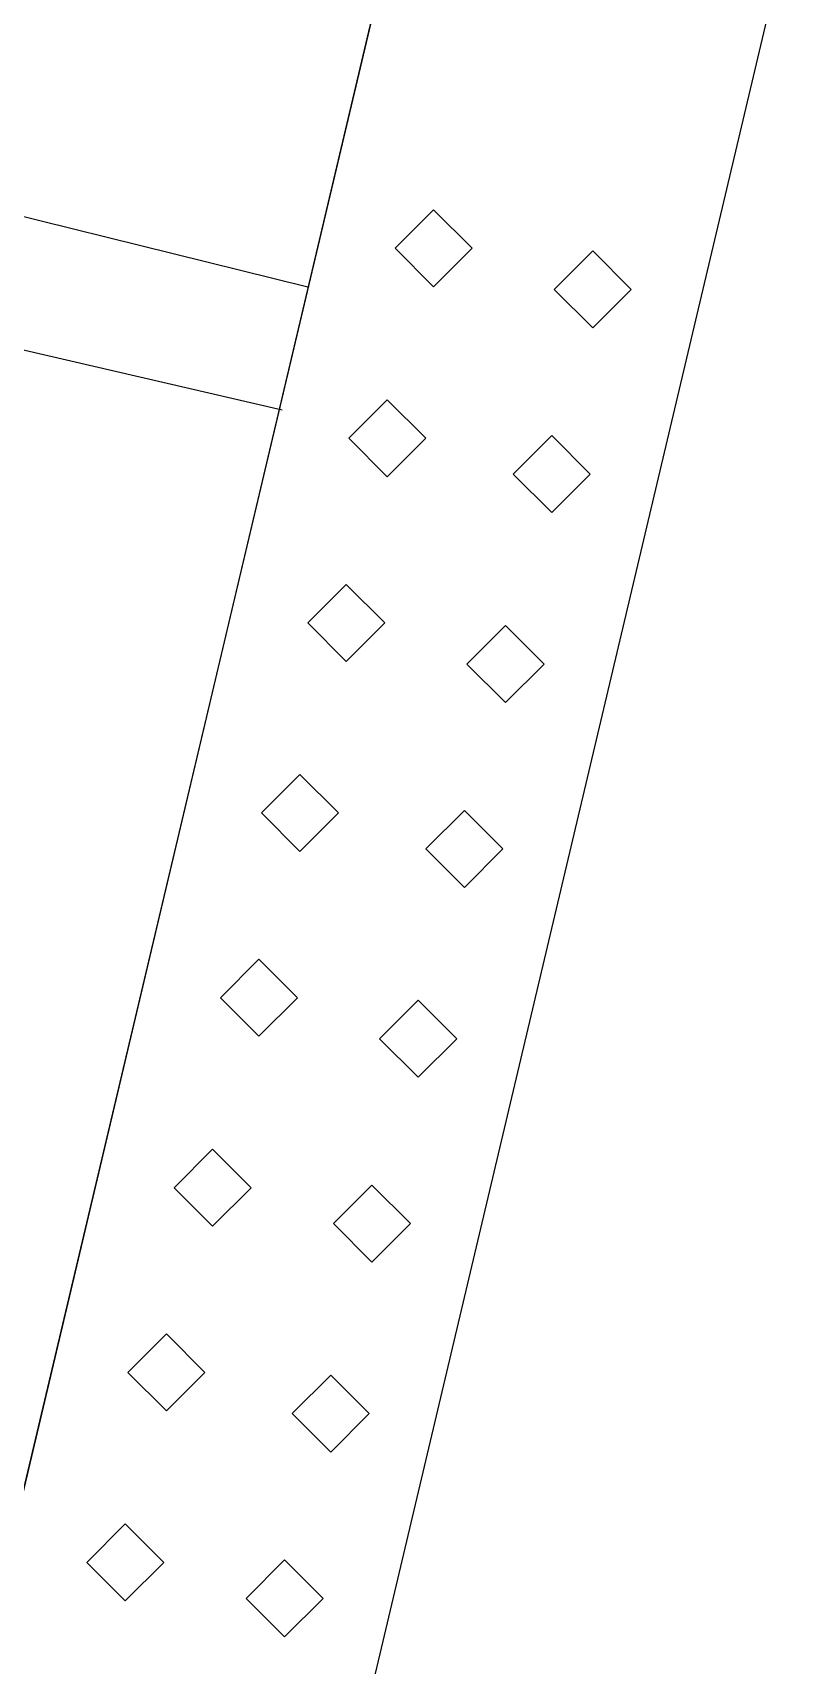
# Model space of a CAD drawing. Header units: feet. Extents: x -84 to 198, y -22 to 181.
# Drawn here: x 39.38 to 41.32, y 62.33 to 66.571 of the extents above; entities that cross this region are included whole.
import ezdxf

# ---------------------------------------------------------------- set-up
doc = ezdxf.new("R2010")
doc.units = ezdxf.units.FT
doc.layers.add('A-LINEA', color=7, linetype='CONTINUOUS')

msp = doc.modelspace()

# ---------------------------------------------------------------- linework, layer by layer
at = {"layer": 'A-LINEA'}
for p, q in [((40.7867, 68.8311), (38.56, 59.4311)), ((40.7867, 68.8311), (38.56, 59.4311)), ((38.88, 65.8578), (40.0267, 65.5911)), ((38.88, 65.8578), (40.0267, 65.5911))]:
    msp.add_line(p, q, dxfattribs=at)
for points in [[(39, 61.2844), (39.9733, 61.0578), (41.32, 66.7511), (40.3467, 66.9778), (39, 61.2844)], [(39, 61.2844), (39.9733, 61.0578), (41.32, 66.7511), (40.3467, 66.9778), (39, 61.2844)], [(38.88, 65.8578), (38.96, 66.1911), (40.0933, 65.9111)], [(38.88, 65.8578), (38.96, 66.1911), (40.0933, 65.9111)], [(40.52, 66.0111), (40.42, 66.1111), (40.32, 66.0111), (40.42, 65.9111), (40.52, 66.0111)], [(40.52, 66.0111), (40.42, 66.1111), (40.32, 66.0111), (40.42, 65.9111), (40.52, 66.0111)], [(40.9333, 65.9044), (40.8333, 66.0044), (40.7333, 65.9044), (40.8333, 65.8044), (40.9333, 65.9044)], [(40.9333, 65.9044), (40.8333, 66.0044), (40.7333, 65.9044), (40.8333, 65.8044), (40.9333, 65.9044)], [(40.4, 65.5178), (40.3, 65.6178), (40.2, 65.5178), (40.3, 65.4178), (40.4, 65.5178)], [(40.4, 65.5178), (40.3, 65.6178), (40.2, 65.5178), (40.3, 65.4178), (40.4, 65.5178)], [(40.8267, 65.4244), (40.7267, 65.5244), (40.6267, 65.4244), (40.7267, 65.3244), (40.8267, 65.4244)], [(40.8267, 65.4244), (40.7267, 65.5244), (40.6267, 65.4244), (40.7267, 65.3244), (40.8267, 65.4244)], [(40.2933, 65.0378), (40.1933, 65.1378), (40.0933, 65.0378), (40.1933, 64.9378), (40.2933, 65.0378)], [(40.2933, 65.0378), (40.1933, 65.1378), (40.0933, 65.0378), (40.1933, 64.9378), (40.2933, 65.0378)], [(40.7067, 64.9311), (40.6067, 65.0311), (40.5067, 64.9311), (40.6067, 64.8311), (40.7067, 64.9311)], [(40.7067, 64.9311), (40.6067, 65.0311), (40.5067, 64.9311), (40.6067, 64.8311), (40.7067, 64.9311)], [(40.1733, 64.5444), (40.0733, 64.6444), (39.9733, 64.5444), (40.0733, 64.4444), (40.1733, 64.5444)], [(40.1733, 64.5444), (40.0733, 64.6444), (39.9733, 64.5444), (40.0733, 64.4444), (40.1733, 64.5444)], [(40.6, 64.4511), (40.5, 64.5511), (40.4, 64.4511), (40.5, 64.3511), (40.6, 64.4511)], [(40.6, 64.4511), (40.5, 64.5511), (40.4, 64.4511), (40.5, 64.3511), (40.6, 64.4511)], [(40.0667, 64.0644), (39.9667, 64.1644), (39.8667, 64.0644), (39.9667, 63.9644), (40.0667, 64.0644)], [(40.0667, 64.0644), (39.9667, 64.1644), (39.8667, 64.0644), (39.9667, 63.9644), (40.0667, 64.0644)], [(40.48, 63.9578), (40.38, 64.0578), (40.28, 63.9578), (40.38, 63.8578), (40.48, 63.9578)], [(40.48, 63.9578), (40.38, 64.0578), (40.28, 63.9578), (40.38, 63.8578), (40.48, 63.9578)], [(39.9467, 63.5711), (39.8467, 63.6711), (39.7467, 63.5711), (39.8467, 63.4711), (39.9467, 63.5711)], [(39.9467, 63.5711), (39.8467, 63.6711), (39.7467, 63.5711), (39.8467, 63.4711), (39.9467, 63.5711)], [(40.36, 63.4778), (40.26, 63.5778), (40.16, 63.4778), (40.26, 63.3778), (40.36, 63.4778)], [(40.36, 63.4778), (40.26, 63.5778), (40.16, 63.4778), (40.26, 63.3778), (40.36, 63.4778)], [(39.8267, 63.0911), (39.7267, 63.1911), (39.6267, 63.0911), (39.7267, 62.9911), (39.8267, 63.0911)], [(39.8267, 63.0911), (39.7267, 63.1911), (39.6267, 63.0911), (39.7267, 62.9911), (39.8267, 63.0911)], [(40.2533, 62.9844), (40.1533, 63.0844), (40.0533, 62.9844), (40.1533, 62.8844), (40.2533, 62.9844)], [(40.2533, 62.9844), (40.1533, 63.0844), (40.0533, 62.9844), (40.1533, 62.8844), (40.2533, 62.9844)], [(39.72, 62.5978), (39.62, 62.6978), (39.52, 62.5978), (39.62, 62.4978), (39.72, 62.5978)], [(39.72, 62.5978), (39.62, 62.6978), (39.52, 62.5978), (39.62, 62.4978), (39.72, 62.5978)], [(40.1333, 62.5044), (40.0333, 62.6044), (39.9333, 62.5044), (40.0333, 62.4044), (40.1333, 62.5044)], [(40.1333, 62.5044), (40.0333, 62.6044), (39.9333, 62.5044), (40.0333, 62.4044), (40.1333, 62.5044)]]:
    msp.add_lwpolyline(points, dxfattribs=at)

doc.saveas('drawing.dxf')
